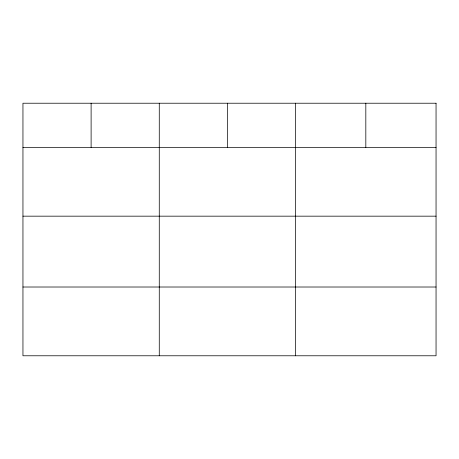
<?xml version="1.0" encoding="UTF-8"?>
<svg xmlns="http://www.w3.org/2000/svg" width="459" height="459" viewBox="0 0 459 459"><rect width="100%" height="100%" fill="white"/><g stroke="black" fill="none" stroke-linecap="round" stroke-linejoin="round"><path stroke-width="0.69" d="M22.95 147.402L436.05 147.402M22.95 216.166L436.05 216.166M22.95 287.013L436.05 287.013M365.823 103.223L365.823 147.402M295.596 103.223L295.596 355.777M227.434 103.223L227.434 147.402M159.273 103.223L159.273 355.777M91.112 103.223L91.112 147.402M436.05 103.223L22.95 103.223L22.95 355.777L436.05 355.777L436.05 103.223"/></g></svg>
